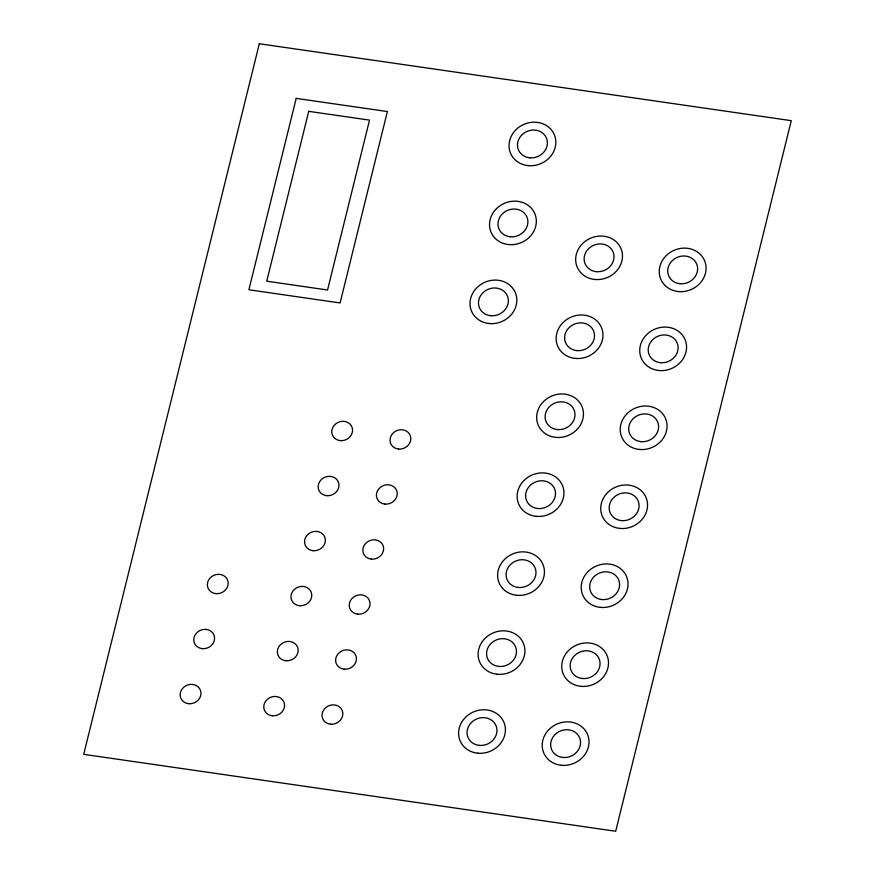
<?xml version="1.0" encoding="UTF-8"?>
<svg xmlns="http://www.w3.org/2000/svg" width="875" height="875" viewBox="0 0 875 875"><rect width="100%" height="100%" fill="white"/><g stroke="black" fill="none" stroke-linecap="round" stroke-linejoin="round"><path stroke-width="1.31" d="M259.317 43.75L83.716 754.337L615.683 831.25L791.284 120.662L259.317 43.75M296.198 98.372L248.894 289.767L340.091 302.958L387.384 111.552L296.198 98.372M308.733 111.333L266.755 281.203L327.545 289.997L369.523 120.116L308.733 111.333M594.847 279.475A23.778 21.383 -23.5 0 0 621.13 248.938A23.778 21.383 -23.5 0 0 581.252 245.011A23.778 21.383 -23.5 0 0 594.847 279.475M596.378 271.655A15.192 13.661 -23.5 0 0 613.167 252.142A15.192 13.661 -23.5 0 0 587.694 249.638A15.192 13.661 -23.5 0 0 596.378 271.655M575.334 358.433A23.778 21.383 -23.5 0 0 601.617 327.895A23.778 21.383 -23.5 0 0 561.739 323.969A23.778 21.383 -23.5 0 0 575.334 358.433M576.866 350.602A15.192 13.661 -23.5 0 0 593.655 331.1A15.192 13.661 -23.5 0 0 568.181 328.584A15.192 13.661 -23.5 0 0 576.866 350.602M555.822 437.38A23.778 21.383 -23.5 0 0 582.116 406.853A23.778 21.383 -23.5 0 0 542.227 402.927A23.778 21.383 -23.5 0 0 555.822 437.38M557.353 429.559A15.192 13.661 -23.5 0 0 574.142 410.047A15.192 13.661 -23.5 0 0 548.669 407.542A15.192 13.661 -23.5 0 0 557.353 429.559M536.309 516.337A23.778 21.383 -23.5 0 0 562.603 485.8A23.778 21.383 -23.5 0 0 522.714 481.873A23.778 21.383 -23.5 0 0 536.309 516.337M537.841 508.517A15.192 13.661 -23.5 0 0 554.641 489.005A15.192 13.661 -23.5 0 0 529.156 486.5A15.192 13.661 -23.5 0 0 537.841 508.517M516.808 595.295A23.778 21.383 -23.5 0 0 543.091 564.758A23.778 21.383 -23.5 0 0 503.212 560.831A23.778 21.383 -23.5 0 0 516.808 595.295M518.328 587.464A15.192 13.661 -23.5 0 0 535.128 567.962A15.192 13.661 -23.5 0 0 509.644 565.447A15.192 13.661 -23.5 0 0 518.328 587.464M497.295 674.253A23.778 21.383 -23.5 0 0 523.578 643.716A23.778 21.383 -23.5 0 0 483.7 639.789A23.778 21.383 -23.5 0 0 497.295 674.253M498.816 666.422A15.192 13.661 -23.5 0 0 515.616 646.92A15.192 13.661 -23.5 0 0 490.131 644.405A15.192 13.661 -23.5 0 0 498.816 666.422M477.783 753.2A23.778 21.383 -23.5 0 0 504.066 722.673A23.778 21.383 -23.5 0 0 464.188 718.736A23.778 21.383 -23.5 0 0 477.783 753.2M479.314 745.38A15.192 13.661 -23.5 0 0 496.103 725.867A15.192 13.661 -23.5 0 0 470.619 723.363A15.192 13.661 -23.5 0 0 479.314 745.38M678.442 291.561A23.778 21.383 -23.5 0 0 704.725 261.023A23.778 21.383 -23.5 0 0 664.847 257.097A23.778 21.383 -23.5 0 0 678.442 291.561M679.973 283.741A15.192 13.661 -23.5 0 0 696.762 264.228A15.192 13.661 -23.5 0 0 671.278 261.723A15.192 13.661 -23.5 0 0 679.973 283.741M658.93 370.519A23.778 21.383 -23.5 0 0 685.212 339.981A23.778 21.383 -23.5 0 0 645.334 336.055A23.778 21.383 -23.5 0 0 658.93 370.519M660.461 362.688A15.192 13.661 -23.5 0 0 677.25 343.186A15.192 13.661 -23.5 0 0 651.777 340.67A15.192 13.661 -23.5 0 0 660.461 362.688M639.417 449.466A23.778 21.383 -23.5 0 0 665.711 418.939A23.778 21.383 -23.5 0 0 625.822 415.002A23.778 21.383 -23.5 0 0 639.417 449.466M640.948 441.645A15.192 13.661 -23.5 0 0 657.738 422.133A15.192 13.661 -23.5 0 0 632.264 419.628A15.192 13.661 -23.5 0 0 640.948 441.645M619.905 528.423A23.778 21.383 -23.5 0 0 646.198 497.886A23.778 21.383 -23.5 0 0 606.309 493.959A23.778 21.383 -23.5 0 0 619.905 528.423M621.436 520.603A15.192 13.661 -23.5 0 0 638.236 501.091A15.192 13.661 -23.5 0 0 612.752 498.586A15.192 13.661 -23.5 0 0 621.436 520.603M600.403 607.381A23.778 21.383 -23.5 0 0 626.686 576.844A23.778 21.383 -23.5 0 0 586.797 572.917A23.778 21.383 -23.5 0 0 600.403 607.381M601.923 599.55A15.192 13.661 -23.5 0 0 618.723 580.048A15.192 13.661 -23.5 0 0 593.239 577.533A15.192 13.661 -23.5 0 0 601.923 599.55M580.891 686.328A23.778 21.383 -23.5 0 0 607.173 655.802A23.778 21.383 -23.5 0 0 567.295 651.875A23.778 21.383 -23.5 0 0 580.891 686.328M582.411 678.508A15.192 13.661 -23.5 0 0 599.211 659.006A15.192 13.661 -23.5 0 0 573.727 656.491A15.192 13.661 -23.5 0 0 582.411 678.508M561.378 765.286A23.778 21.383 -23.5 0 0 587.661 734.748A23.778 21.383 -23.5 0 0 547.783 730.822A23.778 21.383 -23.5 0 0 561.378 765.286M562.898 757.466A15.192 13.661 -23.5 0 0 579.698 737.953A15.192 13.661 -23.5 0 0 554.214 735.448A15.192 13.661 -23.5 0 0 562.898 757.466M330.553 724.194A10.566 9.505 -23.5 0 0 342.234 710.62A10.566 9.505 -23.5 0 0 324.505 708.87A10.566 9.505 -23.5 0 0 330.553 724.194M344.148 669.156A10.566 9.505 -23.5 0 0 355.83 655.594A10.566 9.505 -23.5 0 0 338.1 653.844A10.566 9.505 -23.5 0 0 344.148 669.156M357.744 614.13A10.566 9.505 -23.5 0 0 369.425 600.556A10.566 9.505 -23.5 0 0 351.706 598.817A10.566 9.505 -23.5 0 0 357.744 614.13M371.339 559.103A10.566 9.505 -23.5 0 0 383.031 545.53A10.566 9.505 -23.5 0 0 365.302 543.791A10.566 9.505 -23.5 0 0 371.339 559.103M384.945 504.077A10.566 9.505 -23.5 0 0 396.627 490.503A10.566 9.505 -23.5 0 0 378.897 488.753A10.566 9.505 -23.5 0 0 384.945 504.077M398.541 449.039A10.566 9.505 -23.5 0 0 410.222 435.477A10.566 9.505 -23.5 0 0 392.503 433.727A10.566 9.505 -23.5 0 0 398.541 449.039M272.289 715.761A10.566 9.505 -23.5 0 0 283.97 702.198A10.566 9.505 -23.5 0 0 266.241 700.448A10.566 9.505 -23.5 0 0 272.289 715.761M285.884 660.734A10.566 9.505 -23.5 0 0 297.566 647.161A10.566 9.505 -23.5 0 0 279.836 645.422A10.566 9.505 -23.5 0 0 285.884 660.734M299.48 605.708A10.566 9.505 -23.5 0 0 311.161 592.134A10.566 9.505 -23.5 0 0 293.442 590.395A10.566 9.505 -23.5 0 0 299.48 605.708M313.075 550.681A10.566 9.505 -23.5 0 0 324.767 537.108A10.566 9.505 -23.5 0 0 307.038 535.358A10.566 9.505 -23.5 0 0 313.075 550.681M326.681 495.655A10.566 9.505 -23.5 0 0 338.363 482.081A10.566 9.505 -23.5 0 0 320.633 480.331A10.566 9.505 -23.5 0 0 326.681 495.655M340.277 440.617A10.566 9.505 -23.5 0 0 351.958 427.055A10.566 9.505 -23.5 0 0 334.239 425.305A10.566 9.505 -23.5 0 0 340.277 440.617M188.694 703.686A10.566 9.505 -23.5 0 0 200.375 690.113A10.566 9.505 -23.5 0 0 182.645 688.363A10.566 9.505 -23.5 0 0 188.694 703.686M202.289 648.648A10.566 9.505 -23.5 0 0 213.97 635.086A10.566 9.505 -23.5 0 0 196.252 633.336A10.566 9.505 -23.5 0 0 202.289 648.648M215.884 593.622A10.566 9.505 -23.5 0 0 227.566 580.048A10.566 9.505 -23.5 0 0 209.847 578.309A10.566 9.505 -23.5 0 0 215.884 593.622M490.722 315.711A15.192 13.661 -23.5 0 0 507.511 296.209A15.192 13.661 -23.5 0 0 482.038 293.694A15.192 13.661 -23.5 0 0 490.722 315.711M489.191 323.542A23.778 21.383 -23.5 0 0 515.484 293.005A23.778 21.383 -23.5 0 0 475.595 289.078A23.778 21.383 -23.5 0 0 489.191 323.542M510.234 236.764A15.192 13.661 -23.5 0 0 527.023 217.252A15.192 13.661 -23.5 0 0 501.55 214.747A15.192 13.661 -23.5 0 0 510.234 236.764M508.703 244.584A23.778 21.383 -23.5 0 0 534.986 214.047A23.778 21.383 -23.5 0 0 495.108 210.12A23.778 21.383 -23.5 0 0 508.703 244.584M529.747 157.806A15.192 13.661 -23.5 0 0 546.536 138.294A15.192 13.661 -23.5 0 0 521.052 135.789A15.192 13.661 -23.5 0 0 529.747 157.806M528.216 165.627A23.778 21.383 -23.5 0 0 554.498 135.1A23.778 21.383 -23.5 0 0 514.62 131.162A23.778 21.383 -23.5 0 0 528.216 165.627"/></g></svg>
